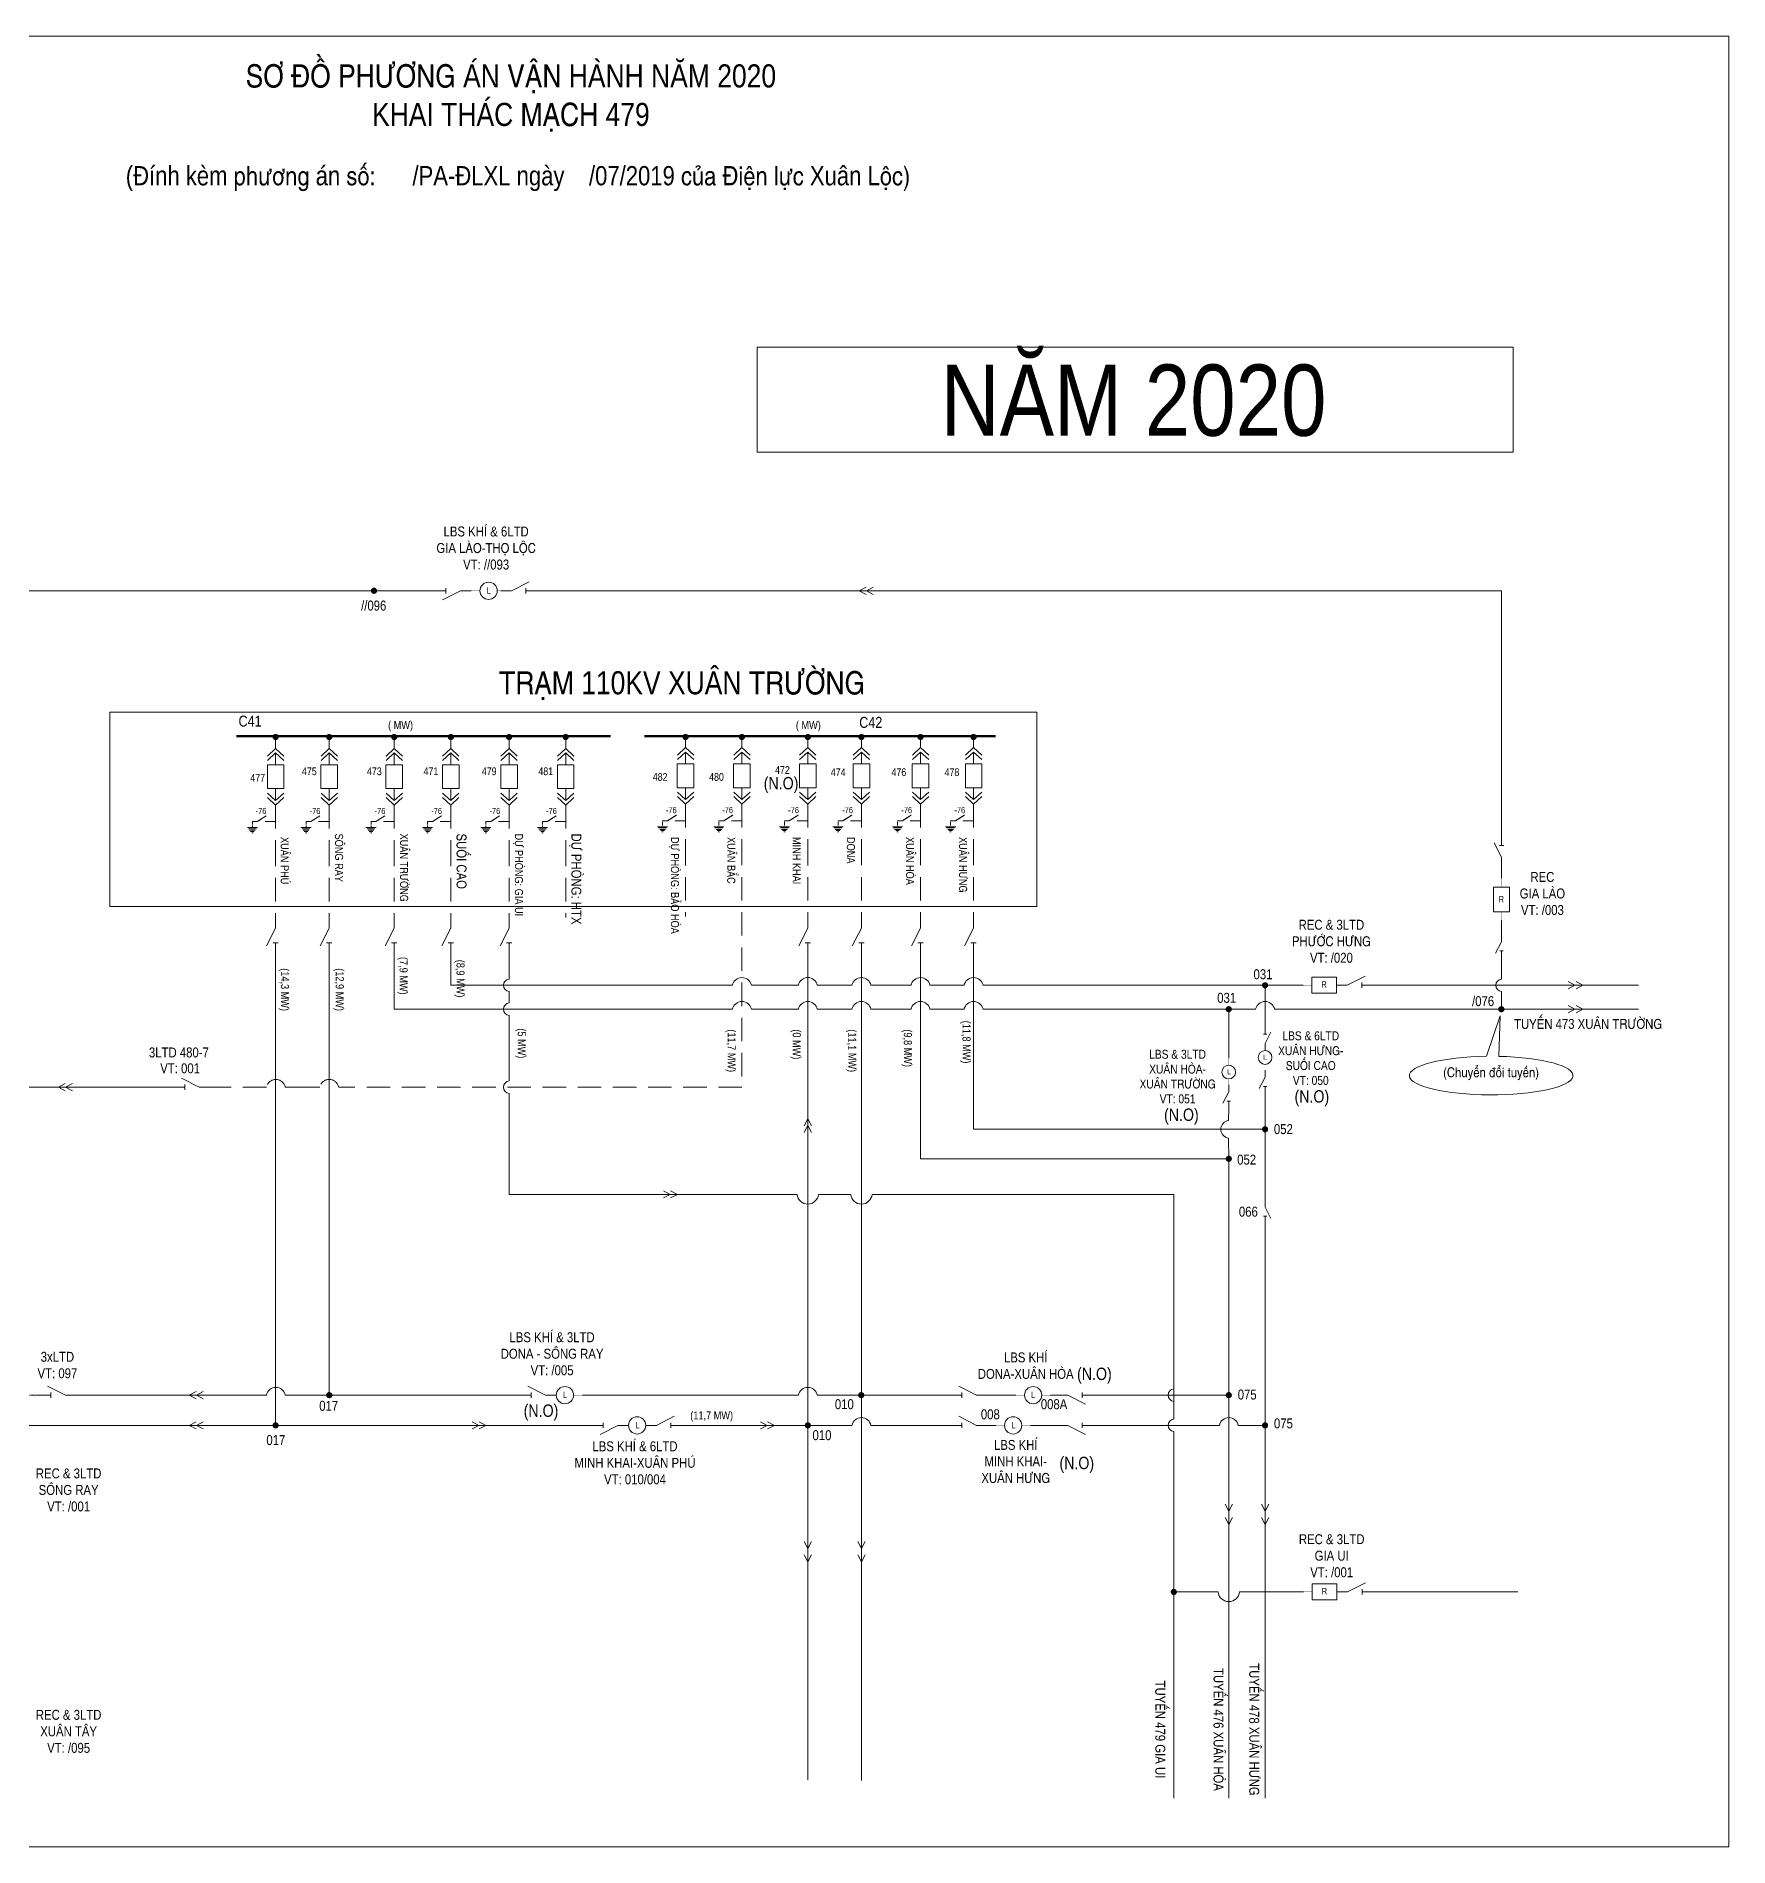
# Model space of a CAD drawing. Header units: inches. Extents: x 2152 to 4977, y -3144 to -873.
# Drawn here: x 2987.1 to 3348, y -2199.6 to -1813.5 of the extents above; entities that cross this region are included whole.
import ezdxf
from ezdxf.enums import TextEntityAlignment as Align

# ---------------------------------------------------------------- set-up
doc = ezdxf.new("R2010")
doc.units = ezdxf.units.IN
doc.header["$LTSCALE"] = 0.2
doc.header["$MEASUREMENT"] = 0
doc.linetypes.add('DASHED', pattern=[0.75, 0.5, -0.25])
doc.layers.get('0').update_dxf_attribs({"lineweight": 5})
for name, color, linetype, lineweight in [('Cap ngam', 1, 'DASHED', 15), ('Day 110kV', 4, 'Continuous', 13), ('Day 22kV', 1, 'Continuous', 13), ('Khung', 7, 'Continuous', 13), ('Text', 7, 'Continuous', 9), ('Thiet bi', 3, 'Continuous', 9), ('Tuyen 475', 6, 'Continuous', 13)]:
    doc.layers.add(name, color=color, linetype=linetype, lineweight=lineweight)
doc.styles.add('V-H-C', font='VHELVCN.TTF')
doc.styles.add('V-H-C-B', font='VHELVCB.TTF')

# ---------------------------------------------------------------- blocks, each defined once
blk = doc.blocks.new('MAT CAT')
at = {"color": 0}
for points in [[(-0.97, 5.81), (0, 6.7), (0.97, 5.81)], [(-0.97, 5.28), (0, 6.17), (0.97, 5.28)], [(0, 4.76), (0, 6.17)], [(-0.97, 1.42), (0, 0.53), (0.97, 1.42)], [(-0.97, 0.89), (0, 0), (0.97, 0.89)], [(0, 1.94), (0, 0.53)]]:
    blk.add_lwpolyline(points, dxfattribs=at)
blk.add_lwpolyline([(-0.98, 4.76), (0.98, 4.76), (0.98, 1.94), (-0.98, 1.94)], close=True, dxfattribs=at)
blk = doc.blocks.new('NOI DAT')
at = {"color": 0}
for points in [[(0.6, 0), (-0.6, 0)], [(-0.47, -0.15), (0.47, -0.15)], [(-0.34, -0.31), (0.34, -0.31)], [(-0.21, -0.46), (0.21, -0.46)], [(-0.08, -0.62), (0.08, -0.62)]]:
    blk.add_lwpolyline(points, dxfattribs=at)
blk = doc.blocks.new('DTD MC')
at = {"layer": 'Day 110kV', "color": 1, "linetype": 'DASHED'}
blk.add_lwpolyline([(1377.92, 454.43), (1374.95, 452.52), (1373.34, 452.52), (1373.34, 450.53)], dxfattribs=at)
at = {"layer": 'Thiet bi'}
for points in [[(1373.34, 452.52), (1374.95, 452.52), (1377.92, 454.43)], [(1381.08, 452.52), (1377.54, 452.52)]]:
    blk.add_lwpolyline(points, dxfattribs=at)
at = {"layer": 'Thiet bi', "xscale": 2.809729812779096, "yscale": 2.809729812779096, "zscale": 2.809729812779032}
blk.add_blockref('NOI DAT', (1373.34, 450.53), dxfattribs=at)
blk = doc.blocks.new('ALTD')
at = {"color": 0}
for points in [[(3.38, 1.08), (1.27, 0), (0, 0)], [(2.99, 0.31), (2.99, -0.31)], [(2.99, 0), (4.73, 0)]]:
    blk.add_lwpolyline(points, dxfattribs=at)

msp = doc.modelspace()

# ---------------------------------------------------------------- linework, layer by layer
at = {"layer": 'Cap ngam', "linetype": 'DASHED', "ltscale": 50, "elevation": 0.2}
for points in [[(3038.13, -1977.45), (3038.13, -1985.5), (3038.13, -1985.5), (3038.13, -2001.43)], [(3049.56, -1977.45), (3049.56, -1985.5), (3049.56, -1985.5), (3049.56, -2001.43)], [(3063.42, -1977.45), (3063.42, -1985.5), (3063.42, -1985.5), (3063.42, -2001.43), (3063.42, -2001.43)], [(3075.48, -1977.45), (3075.48, -1985.5), (3075.48, -1985.5), (3075.48, -2001.43), (3075.48, -2001.43)], [(3087.91, -1977.45), (3087.91, -1985.5), (3087.91, -1985.5), (3087.91, -2001.43), (3087.91, -2001.43)], [(3099.97, -1977.45), (3099.97, -1985.5), (3099.97, -1985.5), (3099.97, -2001.43), (3099.97, -2001.43)], [(3125.54, -1977.26), (3125.54, -1985.32), (3125.54, -1985.32), (3125.54, -2001.24), (3125.54, -2001.24)], [(3137.55, -1977.26), (3137.55, -1985.31), (3137.55, -1985.31), (3137.55, -2037.62)], [(3151.6, -1977.26), (3151.6, -1985.32), (3151.6, -1985.32), (3151.6, -2001.43)], [(3163.03, -1977.26), (3163.03, -1985.31), (3163.03, -1985.31), (3163.03, -2001.43)], [(3175.63, -1977.26), (3175.63, -1985.31), (3175.63, -1985.31), (3175.63, -2001.43)], [(3186.95, -1977.26), (3186.95, -1985.31), (3186.95, -1985.31), (3186.95, -2001.43)]]:
    msp.add_lwpolyline(points, dxfattribs=at)
for points in [[(3042.94, -2037.62), (3040.19, -2037.62, 0.818695), (3036.16, -2037.62), (3024.12, -2037.62)], [(3137.55, -2037.62), (3051.58, -2037.62, 0.818695), (3047.54, -2037.62), (3042.94, -2037.62)]]:
    msp.add_lwpolyline(points, format="xyb", dxfattribs=at)
at = {"layer": 'Day 22kV'}
for p, q in [((3075.48, -2009.93, 0.2), (3075.48, -2015.89, 0.2)), ((3151.6, -2009.93, 0.2), (3151.6, -2185.32, 0.2)), ((3163.03, -2009.93, 0.2), (3163.03, -2185.44, 0.2)), ((3075.48, -2015.89, 0.2), (3132.38, -2015.89, 0.2)), ((3191.78, -2015.89, 0.2), (3257.22, -2015.89, 0.2)), ((3272.85, -2015.88, 0.2), (3328.75, -2015.88, 0.2)), ((3075.48, -2021, 0.2), (3132.38, -2021, 0.2)), ((3241.35, -2031.42, 0.2), (3241.35, -2021, 0.2)), ((3249.09, -2039.46, 0.2), (3249.09, -2046.61, 0.2)), ((3162.99, -2103.29, 0.2), (3181.35, -2103.29, 0.2)), ((3189.85, -2103.29, 0.2), (3195.92, -2103.29, 0.2)), ((3203.36, -2103.29, 0.2), (3204.75, -2103.29, 0.2)), ((3213.25, -2103.29, 0.2), (3241.36, -2103.29, 0.2)), ((3038.13, -2109.74, 0.2), (3104.87, -2109.74, 0.2)), ((3125.55, -2109.74, 0.2), (3151.6, -2109.74, 0.2)), ((3189.85, -2109.74, 0.2), (3191.66, -2109.74, 0.2)), ((3199.1, -2109.74, 0.2), (3204.75, -2109.74, 0.2)), ((3229.64, -2145.25, 0.2), (3239.08, -2145.25, 0.2)), ((3243.64, -2145.25, 0.2), (3257.28, -2145.25, 0.2)), ((3272.92, -2145.25, 0.2), (3303, -2145.25, 0.2))]:
    msp.add_line(p, q, dxfattribs=at)
msp.add_lwpolyline([(2801.97, -1813.51), (3347.97, -1813.51), (3347.97, -2199.61), (2801.97, -2199.61)], close=True, dxfattribs=at)
at = {"layer": 'Day 22kV', "elevation": 0.2}
for points in [[(3071.31, -1931.77), (2979.96, -1931.77), (2979.96, -1972), (2949.01, -1972)], [(3299.48, -1983.61), (3299.48, -1931.77), (3094.61, -1931.77)], [(3038.13, -1965.4), (3038.13, -1962.95)], [(3049.56, -1965.4), (3049.56, -1962.95)], [(3063.42, -1965.4), (3063.42, -1962.95)], [(3075.48, -1965.4), (3075.48, -1962.95)], [(3087.91, -1965.4), (3087.91, -1962.95)], [(3099.97, -1965.4), (3099.97, -1962.95)], [(3125.54, -1965.22), (3125.54, -1962.77)], [(3137.54, -1965.22), (3137.54, -1962.77)], [(3151.6, -1965.22), (3151.6, -1962.77)], [(3163.03, -1965.22), (3163.03, -1962.76)], [(3175.63, -1965.22), (3175.63, -1962.76)], [(3186.95, -1965.22), (3186.95, -1962.76)], [(3299.48, -1993.08), (3299.53, -1990.41)], [(3038.13, -2009.93), (3038.13, -2109.74), (2938.15, -2109.74)], [(3063.42, -2009.93), (3063.42, -2021), (3075.48, -2021)], [(3175.63, -2009.93), (3175.63, -2052.89), (3241.36, -2052.89), (3241.36, -2189.25)], [(3186.95, -2009.93), (3186.95, -2046.61), (3249.09, -2046.61), (3249.09, -2061.72)], [(3087.91, -2022.32), (3087.91, -2036.3)], [(3015.62, -2037.62), (2950.8, -2037.62), (2950.8, -2103.29)], [(3165.31, -2060.48), (3229.64, -2060.48), (3229.64, -2094.43), (3229.64, -2108.41)], [(3249.09, -2067.16), (3249.09, -2189.25)], [(3089.47, -2103.29), (3049.56, -2103.29)], [(3229.64, -2111.06), (3229.64, -2189.25)]]:
    msp.add_lwpolyline(points, dxfattribs=at)
at = {"layer": 'Day 22kV', "const_width": 0.647, "elevation": 0.2}
for points in [[(3059.09, -1931.43, 1), (3059.09, -1932.1, 1), (3059.09, -1931.43, 2.414214)], [(3249.09, -2015.56, 1), (3249.09, -2016.22, 1), (3249.09, -2015.56, 2.414214)], [(3241.35, -2020.66, 1), (3241.35, -2021.33, 1), (3241.35, -2020.66, 2.414214)], [(3299.48, -2020.66, 1), (3299.48, -2021.33, 1), (3299.48, -2020.66, 2.414214)], [(3249.09, -2046.27, 1), (3249.09, -2046.94, 1), (3249.09, -2046.27, 2.414214)], [(3241.36, -2052.56, 1), (3241.36, -2053.23, 1), (3241.36, -2052.56, 2.414214)], [(3049.56, -2102.96, 1), (3049.56, -2103.63, 1), (3049.56, -2102.96, 2.414214)], [(3162.99, -2102.96, 1), (3162.99, -2103.63, 1), (3162.99, -2102.96, 2.414214)], [(3241.36, -2102.96, 1), (3241.36, -2103.63, 1), (3241.36, -2102.96, 2.414214)], [(3038.13, -2109.4, 1), (3038.13, -2110.07, 1), (3038.13, -2109.4, 2.414214)], [(3151.6, -2109.4, 1), (3151.6, -2110.07, 1), (3151.6, -2109.4, 2.414214)], [(3249.09, -2109.4, 1), (3249.09, -2110.07, 1), (3249.09, -2109.4, 2.414214)], [(3229.64, -2144.92, 1), (3229.64, -2145.59, 1), (3229.64, -2144.92, 2.414214)]]:
    msp.add_lwpolyline(points, format="xyb", dxfattribs=at)
at = {"layer": 'Day 22kV', "const_width": 0.539, "elevation": 0.2}
msp.add_lwpolyline([(3029.78, -1962.76), (3109.54, -1962.76)], dxfattribs=at)
at = {"layer": 'Day 22kV', "color": 2, "const_width": 0.647, "elevation": 0.2}
for points in [[(3038.13, -1962.61, 1), (3038.13, -1963.28, 1), (3038.13, -1962.61, 2.414214)], [(3049.56, -1962.61, 1), (3049.56, -1963.28, 1), (3049.56, -1962.61, 2.414214)], [(3063.42, -1962.61, 1), (3063.42, -1963.28, 1), (3063.42, -1962.61, 2.414214)], [(3075.48, -1962.61, 1), (3075.48, -1963.28, 1), (3075.48, -1962.61, 2.414214)], [(3087.91, -1962.61, 1), (3087.91, -1963.28, 1), (3087.91, -1962.61, 2.414214)], [(3099.97, -1962.61, 1), (3099.97, -1963.28, 1), (3099.97, -1962.61, 2.414214)]]:
    msp.add_lwpolyline(points, format="xyb", dxfattribs=at)
at = {"layer": 'Day 22kV', "color": 5, "const_width": 0.539, "elevation": 0.2}
msp.add_lwpolyline([(3116.72, -1962.76), (3191.68, -1962.76)], dxfattribs=at)
at = {"layer": 'Day 22kV', "color": 5, "const_width": 0.647, "elevation": 0.2}
for points in [[(3125.54, -1962.61, 1), (3125.54, -1963.28, 1), (3125.54, -1962.61, 2.414214)], [(3137.54, -1962.61, 1), (3137.54, -1963.28, 1), (3137.54, -1962.61, 2.414214)], [(3151.6, -1962.61, 1), (3151.6, -1963.28, 1), (3151.6, -1962.61, 2.414214)], [(3163.03, -1962.61, 1), (3163.03, -1963.28, 1), (3163.03, -1962.61, 2.414214)], [(3175.63, -1962.61, 1), (3175.63, -1963.28, 1), (3175.63, -1962.61, 2.414214)], [(3186.95, -1962.61, 1), (3186.95, -1963.28, 1), (3186.95, -1962.61, 2.414214)]]:
    msp.add_lwpolyline(points, format="xyb", dxfattribs=at)
at = {"layer": 'Day 22kV', "elevation": 0.2}
for points in [[(3049.56, -2009.93), (3049.56, -2103.29), (3040.19, -2103.29, 0.818695), (3036.16, -2103.29), (2995.58, -2103.29)], [(3087.91, -2009.93), (3087.91, -2014.56, 0.899221), (3087.91, -2017.21), (3087.91, -2019.67)], [(3143.81, -2015.89), (3139.56, -2015.89, 0.818695), (3135.53, -2015.89), (3132.38, -2015.89)], [(3157.86, -2015.89), (3153.62, -2015.89, 0.818695), (3149.58, -2015.89), (3143.81, -2015.89)], [(3168.74, -2015.89), (3165.04, -2015.89, 0.818695), (3161.01, -2015.89), (3157.86, -2015.89)], [(3181.78, -2015.89), (3177.65, -2015.89, 0.818695), (3173.62, -2015.89), (3168.74, -2015.89)], [(3191.78, -2015.89), (3188.96, -2015.89, 0.818695), (3184.93, -2015.89), (3181.78, -2015.89)], [(3299.48, -2014.56), (3299.48, -2014.56, 0.899221), (3299.48, -2017.21)], [(3087.91, -2019.67), (3087.91, -2019.67, 0.899221), (3087.91, -2022.32)], [(3143.81, -2021), (3139.56, -2021, 0.818695), (3135.53, -2021), (3132.38, -2021)], [(3157.86, -2021), (3153.62, -2021, 0.818695), (3149.58, -2021), (3143.81, -2021)], [(3168.74, -2021), (3165.04, -2021, 0.818695), (3161.01, -2021), (3157.86, -2021)], [(3181.78, -2021), (3177.65, -2021, 0.818695), (3173.62, -2021), (3168.74, -2021)], [(3243.93, -2021), (3188.96, -2021, 0.818695), (3184.93, -2021), (3181.78, -2021)], [(3328.75, -2021), (3251.11, -2021, 0.818695), (3247.08, -2021), (3243.93, -2021)], [(3087.91, -2036.3), (3087.91, -2036.3, 0.899221), (3087.91, -2038.95)], [(3087.91, -2038.95), (3087.91, -2060.48), (3149.31, -2060.48, 0.907624), (3153.87, -2060.48), (3160.75, -2060.48)], [(3160.75, -2060.48), (3160.75, -2060.48, 0.907624), (3165.31, -2060.48), (3165.31, -2060.48)], [(3162.99, -2103.29), (3162.99, -2103.29), (3153.62, -2103.29, 0.818695), (3149.58, -2103.29), (3103.53, -2103.29)], [(3229.64, -2101.97), (3229.64, -2101.97, 0.899221), (3229.64, -2104.62)], [(3181.35, -2109.74), (3181.35, -2109.74), (3165.04, -2109.74, 0.818695), (3161.01, -2109.74), (3151.6, -2109.74)], [(3249.09, -2109.74), (3249.09, -2109.74), (3243.38, -2109.74, 0.818695), (3239.35, -2109.74), (3213.25, -2109.74)], [(3229.64, -2108.41), (3229.64, -2108.41, 0.899221), (3229.64, -2111.06)], [(3239.08, -2145.25), (3239.08, -2145.25, 0.907624), (3243.64, -2145.25), (3243.64, -2145.25)]]:
    msp.add_lwpolyline(points, format="xyb", dxfattribs=at)
at = {"layer": 'Day 22kV'}
msp.add_lwpolyline([(3296.32, -2031.04), (3299.22, -2022.39), (3298.93, -2031.05)], dxfattribs=at)
msp.add_ellipse((3297.31, -2035.15), major_axis=(-17.45, 0), ratio=0.236044, start_param=4.769107, end_param=10.902367, dxfattribs=at)
at = {"layer": 'Khung', "color": 1, "linetype": 'DASHED'}
msp.add_line((2987.08, -2103.29, -0.44), (2970.9, -2103.29, -0.44), dxfattribs=at)
at = {"layer": 'Khung'}
for points, elevation in [([(3140.79, -1879.83), (3302.01, -1879.83), (3302.01, -1902.19), (3140.79, -1902.19)], 2.59), ([(3002.77, -1957.63), (3200.43, -1957.63), (3200.43, -1999.12), (3002.77, -1999.12)], 0.04)]:
    msp.add_lwpolyline(points, close=True, dxfattribs=dict(at, elevation=elevation))
at = {"layer": 'Text', "color": 1, "linetype": 'Continuous', "elevation": 0.2}
for points in [[(3299.48, -2005.13), (3299.48, -2002.1)], [(3299.48, -2014.56), (3299.48, -2010.57)], [(3299.48, -2021), (3299.48, -2017.21)]]:
    msp.add_lwpolyline(points, dxfattribs=at)
at = {"layer": 'Thiet bi'}
for p, q in [((3162.56, -1931.77, 0.2), (3164.01, -1930.99, 0.2)), ((3162.56, -1931.77, 0.2), (3164.01, -1932.54, 0.2)), ((3164.08, -1931.77, 0.2), (3165.53, -1930.99, 0.2)), ((3164.08, -1931.77, 0.2), (3165.53, -1932.54, 0.2)), ((3315.15, -2015.89, 0.2), (3313.7, -2015.11, 0.2)), ((3316.87, -2015.89, 0.2), (3315.42, -2015.11, 0.2)), ((3315.15, -2015.89, 0.2), (3313.7, -2016.66, 0.2)), ((3316.87, -2015.89, 0.2), (3315.42, -2016.66, 0.2)), ((3315.15, -2021, 0.2), (3313.7, -2020.23, 0.2)), ((3315.15, -2021, 0.2), (3313.7, -2021.78, 0.2)), ((3316.87, -2021, 0.2), (3315.42, -2020.23, 0.2)), ((3316.87, -2021, 0.2), (3315.42, -2021.78, 0.2)), ((2991.82, -2037.62, 0.2), (2993.27, -2036.85, 0.2)), ((2991.82, -2037.62, 0.2), (2993.27, -2038.4, 0.2)), ((2993.35, -2037.62, 0.2), (2994.8, -2036.85, 0.2)), ((2993.35, -2037.62, 0.2), (2994.8, -2038.4, 0.2)), ((3151.6, -2044.4, 0.2), (3150.83, -2045.85, 0.2)), ((3151.6, -2045.82, 0.2), (3150.83, -2047.27, 0.2)), ((3151.6, -2044.4, 0.2), (3152.38, -2045.85, 0.2)), ((3151.6, -2045.82, 0.2), (3152.38, -2047.27, 0.2)), ((3122.27, -2060.48, 0.2), (3120.82, -2059.7, 0.2)), ((3122.27, -2060.48, 0.2), (3120.83, -2061.25, 0.2)), ((3123.8, -2060.48, 0.2), (3122.35, -2059.7, 0.2)), ((3123.8, -2060.48, 0.2), (3122.35, -2061.25, 0.2)), ((3019.7, -2103.29, 0.2), (3021.15, -2102.52, 0.2)), ((3019.7, -2103.29, 0.2), (3021.15, -2104.07, 0.2)), ((3021.22, -2103.29, 0.2), (3022.67, -2102.52, 0.2)), ((3021.22, -2103.29, 0.2), (3022.67, -2104.07, 0.2)), ((3019.7, -2109.74, 0.2), (3021.15, -2108.96, 0.2)), ((3019.7, -2109.74, 0.2), (3021.15, -2110.51, 0.2)), ((3021.22, -2109.74, 0.2), (3022.67, -2108.96, 0.2)), ((3021.22, -2109.74, 0.2), (3022.67, -2110.51, 0.2)), ((3081.45, -2109.74, 0.2), (3080, -2108.96, 0.2)), ((3081.45, -2109.74, 0.2), (3080, -2110.51, 0.2)), ((3082.97, -2109.74, 0.2), (3081.52, -2108.96, 0.2)), ((3082.97, -2109.74, 0.2), (3081.52, -2110.51, 0.2)), ((3142.94, -2109.74, 0.2), (3141.49, -2108.96, 0.2)), ((3142.94, -2109.74, 0.2), (3141.49, -2110.51, 0.2)), ((3144.47, -2109.74, 0.2), (3143.02, -2108.96, 0.2)), ((3144.47, -2109.74, 0.2), (3143.02, -2110.51, 0.2)), ((3241.36, -2128, 0.2), (3240.59, -2126.55, 0.2)), ((3241.36, -2128, 0.2), (3242.14, -2126.55, 0.2)), ((3249.09, -2128, 0.2), (3248.32, -2126.55, 0.2)), ((3249.09, -2128, 0.2), (3249.87, -2126.55, 0.2)), ((3241.36, -2130.86, 0.2), (3240.59, -2129.41, 0.2)), ((3241.36, -2130.86, 0.2), (3242.14, -2129.41, 0.2)), ((3249.09, -2130.85, 0.2), (3248.32, -2129.41, 0.2)), ((3249.09, -2130.85, 0.2), (3249.87, -2129.4, 0.2)), ((3151.6, -2135.97, 0.2), (3150.83, -2134.52, 0.2)), ((3151.6, -2135.97, 0.2), (3152.38, -2134.52, 0.2)), ((3163.03, -2135.97, 0.2), (3162.25, -2134.52, 0.2)), ((3163.03, -2135.97, 0.2), (3163.8, -2134.52, 0.2)), ((3151.6, -2138.83, 0.2), (3150.83, -2137.38, 0.2)), ((3151.6, -2138.83, 0.2), (3152.38, -2137.38, 0.2)), ((3163.03, -2138.83, 0.2), (3162.25, -2137.38, 0.2)), ((3163.03, -2138.83, 0.2), (3163.8, -2137.38, 0.2))]:
    msp.add_line(p, q, dxfattribs=at)
at = {"layer": 'Thiet bi', "color": 1, "elevation": 0.2}
for points in [[(3079.81, -1931.77, 0.064, 0.064, 0), (3081.69, -1931.77, 0.32, 0.32, 0)], [(3085.37, -1931.77, 0.064, 0.064, 0), (3087.25, -1931.77, 0.32, 0.32, 0)], [(3257.22, -2015.89, 0.064, 0.064, 0), (3259.1, -2015.89, 0.32, 0.32, 0)], [(3264.35, -2015.89, 0.064, 0.064, 0), (3266.23, -2015.89, 0.32, 0.32, 0)], [(3257.28, -2145.25, 0.064, 0.064, 0), (3259.16, -2145.25, 0.32, 0.32, 0)], [(3264.42, -2145.25, 0.064, 0.064, 0), (3266.3, -2145.25, 0.32, 0.32, 0)]]:
    msp.add_lwpolyline(points, format="xyseb", dxfattribs=at)
at = {"layer": 'Thiet bi', "lineweight": 20, "ltscale": 10, "elevation": -0.44}
msp.add_lwpolyline([(3301.2, -1994.96), (3301.2, -2000.21), (3297.77, -2000.21), (3297.77, -1994.96), (3301.2, -1994.96)], dxfattribs=at)
at = {"layer": 'Thiet bi'}
for points, elevation in [([(3299.48, -1993.08, 0.064, 0.064, 0), (3299.48, -1994.96, 0.32, 0.32, 0)], -0.44), ([(3299.48, -2000.21, 0.064, 0.064, 0), (3299.48, -2002.1, 0.32, 0.32, 0)], -0.44), ([(3249.09, -2028.3, 0.0512, 0.0512, 0), (3249.09, -2029.81, 0.256, 0.256, 0)], 0.2), ([(3241.35, -2031.42, 0.0512, 0.0512, 0), (3241.35, -2032.93, 0.256, 0.256, 0)], 0.2), ([(3249.09, -2032.75, 0.0512, 0.0512, 0), (3249.09, -2034.26, 0.256, 0.256, 0)], 0.2), ([(3241.35, -2035.87, 0.0512, 0.0512, 0), (3241.35, -2037.37, 0.256, 0.256, 0)], 0.2), ([(3096.09, -2103.29, 0.064, 0.064, 0), (3097.97, -2103.29, 0.32, 0.32, 0)], 0.2), ([(3101.65, -2103.29, 0.064, 0.064, 0), (3103.53, -2103.29, 0.32, 0.32, 0)], 0.2), ([(3195.92, -2103.29, 0.064, 0.064, 0), (3197.8, -2103.29, 0.32, 0.32, 0)], 0.2), ([(3201.48, -2103.29, 0.064, 0.064, 0), (3203.36, -2103.29, 0.32, 0.32, 0)], 0.2), ([(3111.1, -2109.74, 0.064, 0.064, 0), (3113.37, -2109.74, 0.32, 0.32, 0)], 0.2), ([(3117.05, -2109.74, 0.064, 0.064, 0), (3118.93, -2109.74, 0.32, 0.32, 0)], 0.2), ([(3191.66, -2109.74, 0.064, 0.064, 0), (3193.54, -2109.74, 0.32, 0.32, 0)], 0.2), ([(3197.22, -2109.74, 0.064, 0.064, 0), (3199.1, -2109.74, 0.32, 0.32, 0)], 0.2)]:
    msp.add_lwpolyline(points, format="xyseb", dxfattribs=dict(at, elevation=elevation))
at = {"layer": 'Thiet bi', "color": 1, "lineweight": 20, "ltscale": 10, "elevation": 0.2}
for points in [[(3259.1, -2014.18), (3264.35, -2014.18), (3264.35, -2017.6), (3259.1, -2017.6), (3259.1, -2014.18)], [(3259.16, -2143.54), (3264.42, -2143.54), (3264.42, -2146.97), (3259.16, -2146.97), (3259.16, -2143.54)]]:
    msp.add_lwpolyline(points, dxfattribs=at)
at = {"layer": 'Thiet bi', "color": 1, "lineweight": 20, "ltscale": 10}
msp.add_circle((3083.53, -1931.77, 0.84), 1.84, dxfattribs=at)
at = {"layer": 'Thiet bi', "lineweight": 20, "ltscale": 10}
for centre, radius in [((3249.09, -2031.28, 0.71), 1.47), ((3241.35, -2034.4, 0.71), 1.47), ((3099.81, -2103.29, 0.84), 1.84), ((3199.64, -2103.29, 0.84), 1.84), ((3115.21, -2109.74, 0.84), 1.84), ((3195.38, -2109.74, 0.84), 1.84)]:
    msp.add_circle(centre, radius, dxfattribs=at)
at = {"layer": 'Tuyen 475', "color": 1, "linetype": 'Continuous', "elevation": 0.2}
msp.add_lwpolyline([(3249.09, -2015.89), (3249.09, -2024.34)], dxfattribs=at)
msp.add_lwpolyline([(3241.35, -2041.91), (3241.32, -2044.72, 0.880264), (3241.32, -2048.49), (3241.36, -2052.89), (3241.36, -2052.89)], format="xyb", dxfattribs=at)

# ---------------------------------------------------------------- block references
at = {"layer": 'Day 110kV', "color": 1, "linetype": 'DASHED', "xscale": 0.6399999999998727, "yscale": 0.6399999999999864, "zscale": 0.6400000000000001}
for p in [(2154.24, -2270.6, 0.2), (2165.67, -2270.6, 0.2), (2179.53, -2270.6, 0.2), (2191.59, -2270.6, 0.2), (2204.02, -2270.6, 0.2), (2216.08, -2270.6, 0.2), (2241.7, -2270.42, 0.2), (2253.71, -2270.42, 0.2), (2267.67, -2270.42, 0.2), (2279.1, -2270.42, 0.2), (2291.79, -2270.42, 0.2), (2303.11, -2270.42, 0.2)]:
    msp.add_blockref('DTD MC', p, dxfattribs=at)
at = {"layer": 'Day 22kV', "xscale": -1.798227080178549, "yscale": 1.79822708017889, "zscale": 1.79822708017858}
for p in [(2995.58, -2103.29, 0.2), (3097.97, -2103.29, 0.84)]:
    msp.add_blockref('ALTD', p, dxfattribs=at)
at = {"layer": 'Thiet bi', "zscale": 1.79822708017858}
for name, p, xscale, yscale in [('ALTD', (3086.11, -1931.77, 0.2), 1.798227080178549, 1.79822708017889), ('MAT CAT', (3125.54, -1977.26, 0.2), 1.798227080178549, 1.79822708017889), ('MAT CAT', (3137.55, -1977.26, 0.2), 1.798227080178549, 1.79822708017889), ('MAT CAT', (3151.6, -1977.26, 0.2), 1.798227080178549, 1.79822708017889), ('MAT CAT', (3163.03, -1977.26, 0.2), 1.798227080178549, 1.79822708017889), ('MAT CAT', (3175.63, -1977.26, 0.2), 1.798227080178549, 1.79822708017889), ('MAT CAT', (3186.95, -1977.26, 0.2), 1.798227080178549, 1.79822708017889), ('MAT CAT', (3038.13, -1977.45, 0.2), 1.798227080178549, 1.79822708017889), ('MAT CAT', (3049.56, -1977.45, 0.2), 1.798227080178549, 1.79822708017889), ('MAT CAT', (3063.42, -1977.45, 0.2), 1.798227080178549, 1.79822708017889), ('MAT CAT', (3075.48, -1977.45, 0.2), 1.798227080178549, 1.79822708017889), ('MAT CAT', (3087.91, -1977.45, 0.2), 1.798227080178549, 1.79822708017889), ('MAT CAT', (3099.97, -1977.45, 0.2), 1.798227080178549, 1.79822708017889), ('ALTD', (3024.12, -2037.62, 0.2), -1.798227080178549, 1.79822708017889), ('ALTD', (3189.85, -2103.29, 0.2), -1.798227080178549, 1.798227080178549), ('ALTD', (3117.05, -2109.74, 0.2), 1.798227080178549, 1.79822708017889), ('ALTD', (3189.85, -2109.74, 0.2), -1.798227080178549, 1.798227080178549)]:
    msp.add_blockref(name, p, dxfattribs=dict(at, xscale=xscale, yscale=yscale))
at = {"layer": 'Thiet bi'}
for p, xscale, yscale, zscale, rotation in [((3079.81, -1931.77, 0.2), 1.798227080178549, 1.798227080178549, 1.79822708017858, 180), ((3299.53, -1990.41, -0.44), 1.438581664143101, 1.438581664143101, 1.438581664142865, 90), ((3038.13, -2001.43, 0.2), -1.798227080178549, 1.79822708017889, 1.79822708017858, 90), ((3049.56, -2001.43, 0.2), -1.798227080178549, 1.79822708017889, 1.79822708017858, 90), ((3063.42, -2001.43, 0.2), -1.798227080178549, 1.79822708017889, 1.79822708017858, 90), ((3075.48, -2001.43, 0.2), -1.798227080178549, 1.79822708017889, 1.79822708017858, 90), ((3087.91, -2001.43, 0.2), -1.798227080178549, 1.79822708017889, 1.79822708017858, 90), ((3151.6, -2001.43, 0.2), -1.798227080178549, 1.79822708017889, 1.79822708017858, 90), ((3163.03, -2001.43, 0.2), -1.798227080178549, 1.79822708017889, 1.79822708017858, 90), ((3175.63, -2001.43, 0.2), -1.798227080178549, 1.79822708017889, 1.79822708017858, 90), ((3186.95, -2001.43, 0.2), -1.798227080178549, 1.79822708017889, 1.79822708017858, 90), ((3299.48, -2005.13, 0.2), -1.150865331314549, 1.150865331314549, 1.150865331314292, 89.99999999997739), ((3249.09, -2029.78, 0.2), -1.150865331314549, 1.150865331314549, 1.150865331314292, 269.9999999999774), ((3249.09, -2034.02, 0.2), -1.150865331314549, 1.150865331314549, 1.150865331314292, 89.99999999997739), ((3241.35, -2037.13, 0.2), -1.150865331314549, 1.150865331314549, 1.150865331314292, 89.99999999997739), ((3249.09, -2061.72, 0.2), 1.150865331314549, 1.150865331314549, 1.150865331314292, 269.9999999999774), ((3204.75, -2103.29, 0.2), -1.798227080178549, 1.798227080178549, 1.79822708017858, 180), ((3113.37, -2109.74, 0.2), 1.798227080178549, 1.79822708017889, 1.79822708017858, 180), ((3204.75, -2109.74, 0.2), -1.798227080178549, 1.798227080178549, 1.79822708017858, 180)]:
    msp.add_blockref('ALTD', p, dxfattribs=dict(at, xscale=xscale, yscale=yscale, zscale=zscale, rotation=rotation))
at = {"layer": 'Thiet bi', "color": 1, "xscale": 1.798227080178693, "yscale": 1.798227080178776, "zscale": 1.79822708017858, "rotation": 0.002908898899004593}
for p in [(3264.35, -2015.88, 0.2), (3264.42, -2145.25, 0.2)]:
    msp.add_blockref('ALTD', p, dxfattribs=at)

# ---------------------------------------------------------------- texts
at = {"layer": 'Text'}
for s, height, style, p in [('C41', 2.338, 'V-H-C-B', (3030.22, -1960.73, 0.2)), ('( MW)', 1.706, 'V-H-C-B', (3062.11, -1961.26, 0.4)), ('( MW)', 1.706, 'V-H-C-B', (3149.05, -1961.26, 0.4)), ('C42', 2.338, 'V-H-C-B', (3162.57, -1961, 0.2)), ('477', 1.648, 'V-H-C-B', (3032.73, -1972.48, 0.2)), ('475', 1.648, 'V-H-C-B', (3043.74, -1971.08, 0.2)), ('473', 1.648, 'V-H-C-B', (3057.6, -1971.08, 0.2)), ('471', 1.648, 'V-H-C-B', (3069.66, -1971.08, 0.2)), ('479', 1.648, 'V-H-C-B', (3082.09, -1971.08, 0.2)), ('481', 1.648, 'V-H-C-B', (3094.15, -1971.08, 0.2)), ('482', 1.648, 'V-H-C-B', (3118.54, -1972.29, 0.2)), ('480', 1.648, 'V-H-C-B', (3130.55, -1972.29, 0.2)), ('472', 1.648, 'V-H-C-B', (3144.61, -1970.81, 0.2)), ('474', 1.648, 'V-H-C-B', (3156.5, -1971.28, 0.2)), ('476', 1.648, 'V-H-C-B', (3169.44, -1971.28, 0.2)), ('478', 1.648, 'V-H-C-B', (3180.76, -1971.28, 0.2)), ('-76', 1.268, 'V-H-C-B', (3033.87, -1979.37, 0.2)), ('-76', 1.268, 'V-H-C-B', (3045.38, -1979.37, 0.2)), ('-76', 1.268, 'V-H-C-B', (3059.24, -1979.37, 0.2)), ('-76', 1.268, 'V-H-C-B', (3071.3, -1979.37, 0.2)), ('-76', 1.268, 'V-H-C-B', (3083.73, -1979.37, 0.2)), ('-76', 1.268, 'V-H-C-B', (3095.79, -1979.37, 0.2)), ('-76', 1.268, 'V-H-C-B', (3121.35, -1979.18, 0.2)), ('-76', 1.268, 'V-H-C-B', (3133.35, -1979.18, 0.2)), ('-76', 1.268, 'V-H-C-B', (3147.41, -1979.18, 0.2)), ('-76', 1.268, 'V-H-C-B', (3158.94, -1979.18, 0.2)), ('-76', 1.268, 'V-H-C-B', (3171.54, -1979.18, 0.2)), ('-76', 1.268, 'V-H-C-B', (3182.86, -1979.18, 0.2)), ('3LTD 480-7', 2.113, 'V-H-C', (3011.11, -2031.27, 0.2)), ('VT: 001', 2.113, 'V-H-C', (3013.52, -2034.65, 0.2)), ('(11,7 MW)', 1.706, 'V-H-C-B', (3126.54, -2108.46, 0.2))]:
    msp.add_text(s, height=height, dxfattribs=dict(at, style=style)).set_placement(p)
at = {"layer": 'Text', "color": 1, "style": 'V-H-C-B'}
for p in [(3145.9, -1974.11, 0.33), (3259.07, -2040.91), (3231.25, -2044.81), (3212.7, -2100.07), (3094.71, -2107.92), (3208.95, -2119.08, 0.2)]:
    msp.add_text('(N.O)', height=2.639, dxfattribs=at).set_placement(p, align=Align.CENTER)
at = {"layer": 'Text'}
for s, height, style, p in [('XUAÂN PHUÙ', 1.706, 'V-H-C-B', (3039.22, -1984.27, 0.2)), ('SOÂNG RAY', 1.706, 'V-H-C-B', (3050.8, -1983.54, 0.2)), ('XUAÂN TRÖÔØNG', 1.7065, 'V-H-C-B', (3064.66, -1983.54, 0.2)), ('SUOÁI CAO', 2.113, 'V-H-C', (3076.71, -1983.54, 0.2)), ('DÖÏ PHOØNG: GIA UI', 1.7065, 'V-H-C-B', (3089.15, -1983.54, 0.2)), ('DÖÏ PHOØNG: HTX', 2.1129, 'V-H-C', (3101.2, -1983.54, 0.2)), ('DÖÏ PHOØNG: BAÛO HOØA', 1.7065, 'V-H-C-B', (3122.42, -1984.27, 0.2)), ('XUAÂN BAÉC', 1.706, 'V-H-C-B', (3134.43, -1984.27, 0.2)), ('MINH KHAI', 1.706, 'V-H-C-B', (3148.39, -1984.27, 0.2)), ('DONA', 1.706, 'V-H-C-B', (3159.93, -1984.27, 0.2)), ('XUAÂN HOØA', 1.706, 'V-H-C-B', (3172.54, -1984.27, 0.2)), ('XUAÂN HÖNG', 1.706, 'V-H-C-B', (3183.85, -1984.27, 0.2)), ('(7,9 MW)', 1.706, 'V-H-C-B', (3064.56, -2009.85, 0.2)), ('(8,9 MW)', 1.706, 'V-H-C-B', (3076.7, -2010.45, 0.2)), ('(14,3 MW)', 1.706, 'V-H-C-B', (3039.26, -2012.26, 0.2)), ('(12,9 MW)', 1.706, 'V-H-C-B', (3050.95, -2012.26, 0.2)), ('(5 MW)', 1.706, 'V-H-C-B', (3089.75, -2025.08, 0.2)), ('(11,7 MW)', 1.706, 'V-H-C-B', (3134.52, -2025.29, 0.2)), ('(0 MW)', 1.706, 'V-H-C-B', (3148.39, -2025.29, 0.2)), ('(11,1 MW)', 1.706, 'V-H-C-B', (3160.23, -2025.29, 0.2)), ('(9,8 MW)', 1.706, 'V-H-C-B', (3172.08, -2025.29, 0.2)), ('(11,8 MW)', 1.706, 'V-H-C-B', (3184.59, -2023.44, 0.4))]:
    msp.add_text(s, height=height, rotation=270, dxfattribs=dict(at, style=style)).set_placement(p)
at = {"layer": 'Text', "attachment_point": 5, "style": 'V-H-C'}
for s, insert, char_height, width in [('SÔ ÑOÀ PHÖÔNG AÙN VAÄN HAØNH NAÊM 2020\\PKHAI THAÙC MAÏCH 479', (3088.29, -1826.69, 0.84), 4.9259, 175.4148), ('(Ñính keøm phöông aùn soá:      /PA-ÑLXL ngaøy    /07/2019 cuûa Ñieän löïc Xuaân Loäc)', (3089.81, -1843.88, 0.84), 4.1049, 160.7479), ('NAÊM 2020', (3221.06, -1891.23, 2.59), 15.2, 541.3015), ('LBS KHÍ & 6LTD\\PGIA LAØO-THOÏ LOÄC\\PVT: //093', (3083.01, -1922.66, 0.31), 2.1129, 24.2559), ('//096', (3059.04, -1934.93, 0.2), 2.113, 24.2559), ('TRAÏM 110KV XUAÂN TRÖÔØNG', (3124.79, -1952, 0.84), 4.9259, 164.9323), ('REC\\PGIA LAØO\\PVT: /003', (3308.23, -1996.33, -0.44), 2.113, 24.2559), ('REC & 3LTD\\PPHÖÔÙC HÖNG\\PVT: /020', (3263.24, -2006.52, 0.2), 2.1129, 31.9062), ('031', (3248.65, -2013.55, 0.2), 2.113, 31.9062), ('031', (3240.91, -2018.58, 0.2), 2.113, 31.9062), ('/076', (3295.58, -2019.29, 0.2), 2.113, 31.9062), ('TUYEÁN 473 XUAÂN TRÖÔØNG', (3317.98, -2024.16), 2.1129, 51.9495), ('LBS & 6LTD\\PXUAÂN HÖNG-\\PSUOÁI CAO\\PVT: 050', (3258.84, -2031.44, 0.2), 1.9016, 28.7156), ('LBS & 3LTD\\PXUAÂN HOØA-\\PXUAÂN TRÖÔØNG\\PVT: 051', (3230.44, -2035.37, 0.18), 1.9016, 61.1537), ('(Chuyeån ñoåi tuyeán)', (3297.28, -2034.76, 0.2), 2.1129, 31.9062), ('052', (3253, -2046.58, 0.2), 2.113, 31.9062), ('052', (3245.16, -2053.08, 0.2), 2.113, 31.9062), ('066', (3245.53, -2064.18, 0.2), 2.113, 31.9062), ('LBS KHÍ & 3LTD\\PDONA - SOÂNG RAY\\PVT: /005', (3097.07, -2094.48, 0.84), 2.1129, 24.2559), ('3xLTD\\PVT: 097', (2991.6, -2096.89, 0.2), 2.113, 24.2559), ('LBS KHÍ\\PDONA-XUAÂN HOØA', (3198.06, -2097.02, 0.2), 2.1129, 31.9062), ('010', (3159.39, -2105.24, 0.2), 2.113, 24.2559), ('008A', (3204.1, -2105.24, 0.2), 2.113, 24.2559), ('075', (3245.28, -2103.18, 0.2), 2.113, 31.9062), ('017', (3049.44, -2105.58, 0.2), 2.113, 24.2559), ('008', (3190.52, -2107.39, 0.2), 2.113, 24.2559), ('017', (3038.17, -2112.89, 0.2), 2.113, 24.2559), ('010', (3154.62, -2111.85, 0.2), 2.113, 24.2559), ('075', (3253.01, -2109.33, 0.2), 2.113, 31.9062), ('LBS KHÍ & 6LTD\\PMINH KHAI-XUAÂN PHUÙ\\PVT: 010/004', (3114.75, -2117.74, 0.2), 2.1129, 31.9062), ('LBS KHÍ\\PMINH KHAI-\\PXUAÂN HÖNG', (3195.94, -2117.46, 0.2), 2.113, 31.9062), ('REC & 3LTD\\PSOÂNG RAY\\PVT: /001', (2993.99, -2123.52, -0.44), 2.113, 24.2559), ('REC & 3LTD\\PGIA UI\\PVT: /001', (3263.3, -2137.55, 0.2), 2.113, 31.9062), ('REC & 3LTD\\PXUAÂN TAÂY\\PVT: /095', (2993.99, -2175, -0.44), 2.113, 24.2559)]:
    msp.add_mtext(s, dxfattribs=dict(at, insert=insert, char_height=char_height, width=width))
at = {"layer": 'Text', "char_height": 2.1129, "width": 43.6797, "attachment_point": 5, "rotation": 270, "style": 'V-H-C'}
for s, insert in [('TUYEÁN 476 XUAÂN HOØA', (3239.14, -2174.59, -0.44)), ('TUYEÁN 478 XUAÂN HÖNG', (3246.76, -2174.59, -0.44)), ('TUYEÁN 479 GIA UI', (3226.72, -2174.59, -0.44))]:
    msp.add_mtext(s, dxfattribs=dict(at, insert=insert))
at = {"layer": 'Thiet bi', "color": 1, "char_height": 1.35, "width": 18.0356, "attachment_point": 5, "style": 'V-H-C'}
for s, insert in [('L', (3083.56, -1931.7, 0.2)), ('R', (3261.67, -2015.7, 0.2)), ('R', (3261.74, -2145.06, 0.2))]:
    msp.add_mtext(s, dxfattribs=dict(at, insert=insert))
at = {"layer": 'Thiet bi', "attachment_point": 5, "style": 'V-H-C'}
for s, insert, char_height, width in [('R', (3299.47, -1997.54, -0.44), 1.35, 18.0356), ('L', (3249.12, -2031.23, 0.2), 1.08, 14.4285), ('L', (3241.38, -2034.35, 0.2), 1.08, 14.4285), ('L', (3099.85, -2103.23, 0.2), 1.35, 18.0356), ('L', (3199.67, -2103.23, 0.2), 1.35, 18.0356), ('L', (3115.25, -2109.67, 0.2), 1.35, 18.0356), ('L', (3195.42, -2109.67, 0.2), 1.35, 18.0356)]:
    msp.add_mtext(s, dxfattribs=dict(at, insert=insert, char_height=char_height, width=width))

doc.saveas('drawing.dxf')
